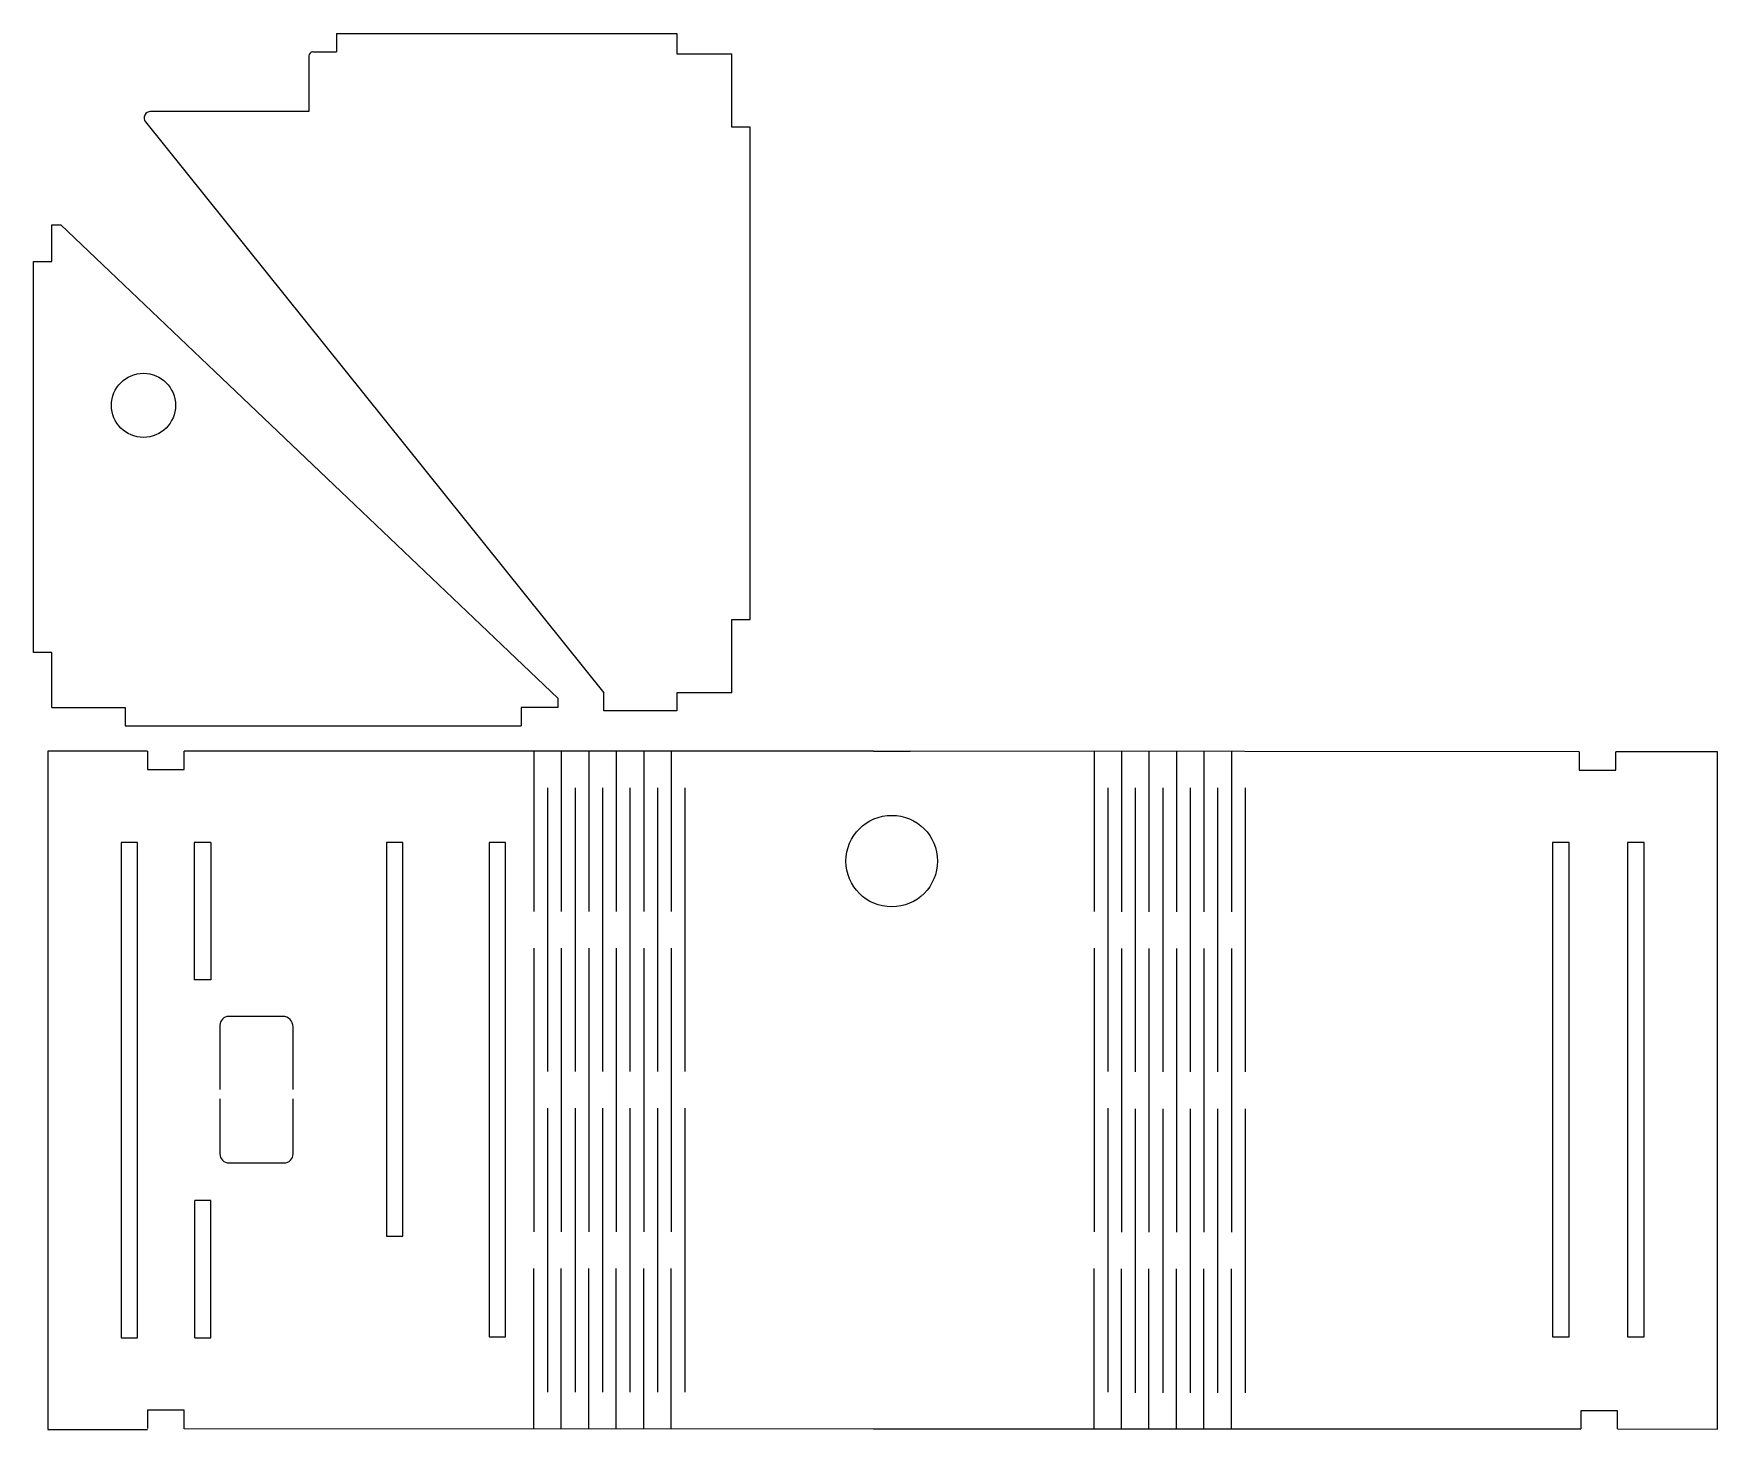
# Model space of a CAD drawing. Header units: millimetres. Extents: x 3 to 187, y 4 to 157.
import ezdxf

# ---------------------------------------------------------------- set-up
doc = ezdxf.new("R2010")
doc.units = ezdxf.units.MM
for name, color, linetype in [('View007', 7, 'CONTINUOUS'), ('View016', 7, 'CONTINUOUS'), ('View017', 7, 'CONTINUOUS')]:
    doc.layers.add(name, color=color, linetype=linetype)

msp = doc.modelspace()

# ---------------------------------------------------------------- linework, layer by layer
at = {"layer": 'View007'}
for p, q in [((15.89, 78.3), (4.99, 78.3)), ((4.99, 78.3), (4.99, 4.22)), ((15.89, 78.3), (15.89, 76.3)), ((95.19, 78.3), (19.89, 78.3)), ((19.89, 76.3), (19.89, 78.3)), ((58.09, 78.3), (58.09, 60.8)), ((61.09, 78.3), (61.09, 60.8)), ((64.09, 78.3), (64.09, 60.8)), ((67.09, 78.3), (67.09, 60.8)), ((70.09, 78.3), (70.09, 60.8)), ((73.09, 78.3), (73.09, 60.8)), ((95.19, 78.3), (99.19, 78.3)), ((172.29, 78.25), (99.19, 78.3)), ((119.29, 78.3), (119.29, 60.8)), ((122.29, 78.28), (122.29, 60.77)), ((125.29, 78.28), (125.29, 60.77)), ((128.29, 78.28), (128.29, 60.77)), ((131.29, 78.28), (131.29, 60.77)), ((134.29, 78.28), (134.29, 60.77)), ((172.29, 78.25), (172.29, 76.25)), ((187.39, 78.25), (176.29, 78.25)), ((176.29, 76.25), (176.29, 78.25)), ((187.39, 4.25), (187.39, 78.25)), ((15.89, 76.3), (19.89, 76.3)), ((172.29, 76.25), (176.29, 76.25)), ((59.59, 74.3), (59.59, 43.3)), ((62.59, 74.3), (62.59, 43.3)), ((65.59, 74.3), (65.59, 43.3)), ((68.59, 74.3), (68.59, 43.3)), ((71.59, 74.3), (71.59, 43.3)), ((74.59, 74.3), (74.59, 43.3)), ((120.79, 74.3), (120.79, 43.3)), ((123.79, 74.29), (123.79, 43.29)), ((126.79, 74.29), (126.79, 43.29)), ((129.79, 74.29), (129.79, 43.29)), ((132.79, 74.29), (132.79, 43.29)), ((135.79, 74.29), (135.79, 43.29)), ((12.99, 68.33), (12.99, 14.22)), ((14.79, 68.33), (12.99, 68.33)), ((14.79, 14.22), (14.79, 68.33)), ((22.79, 68.33), (20.99, 68.33)), ((20.99, 68.33), (20.99, 53.33)), ((22.79, 68.33), (22.79, 53.33)), ((43.79, 68.33), (41.99, 68.33)), ((41.99, 68.33), (41.99, 25.33)), ((43.79, 25.33), (43.79, 68.33)), ((53.19, 68.33), (53.19, 14.33)), ((54.99, 68.33), (53.19, 68.33)), ((54.99, 14.33), (54.99, 68.33)), ((169.39, 68.33), (169.39, 14.33)), ((171.19, 68.33), (169.39, 68.33)), ((171.19, 14.33), (171.19, 68.33)), ((177.59, 68.33), (177.59, 14.33)), ((179.39, 68.33), (177.59, 68.33)), ((179.39, 14.33), (179.39, 68.33)), ((58.09, 56.8), (58.09, 25.8)), ((61.09, 56.8), (61.09, 25.8)), ((64.09, 56.8), (64.09, 25.8)), ((67.09, 56.8), (67.09, 25.8)), ((70.09, 56.8), (70.09, 25.8)), ((73.09, 56.8), (73.09, 25.8)), ((119.29, 56.8), (119.29, 25.8)), ((122.29, 56.77), (122.29, 25.77)), ((125.29, 56.77), (125.29, 25.77)), ((128.29, 56.77), (128.29, 25.77)), ((131.29, 56.77), (131.29, 25.77)), ((134.29, 56.77), (134.29, 25.77)), ((22.79, 53.33), (20.99, 53.33)), ((23.79, 48.36), (23.79, 41.33)), ((30.65, 49.33), (24.76, 49.33)), ((31.79, 41.33), (31.79, 48.2)), ((23.79, 40.33), (23.79, 34.32)), ((31.79, 34.32), (31.79, 40.33)), ((59.59, 39.3), (59.59, 8.3)), ((62.59, 39.3), (62.59, 8.3)), ((65.59, 39.3), (65.59, 8.3)), ((68.59, 39.3), (68.59, 8.3)), ((71.59, 39.3), (71.59, 8.3)), ((74.59, 39.3), (74.59, 8.3)), ((120.79, 39.3), (120.79, 8.3)), ((123.79, 39.22), (123.79, 8.22)), ((126.79, 39.22), (126.79, 8.22)), ((129.79, 39.22), (129.79, 8.22)), ((132.79, 39.22), (132.79, 8.22)), ((135.79, 39.22), (135.79, 8.22)), ((24.78, 33.33), (30.8, 33.33)), ((22.79, 29.22), (21.05, 29.22)), ((21.05, 14.22), (21.05, 29.22)), ((22.79, 14.22), (22.79, 29.22)), ((41.99, 25.33), (43.79, 25.33)), ((58.09, 4.3), (58.09, 21.8)), ((61.09, 4.3), (61.09, 21.8)), ((64.09, 4.3), (64.09, 21.8)), ((67.09, 4.3), (67.09, 21.8)), ((70.09, 4.3), (70.09, 21.8)), ((73.09, 4.3), (73.09, 21.8)), ((119.29, 4.3), (119.29, 21.8)), ((122.29, 4.26), (122.29, 21.77)), ((125.29, 4.26), (125.29, 21.77)), ((128.29, 4.26), (128.29, 21.77)), ((131.29, 4.26), (131.29, 21.77)), ((134.29, 4.26), (134.29, 21.77)), ((12.99, 14.22), (14.79, 14.22)), ((21.05, 14.22), (22.79, 14.22)), ((53.19, 14.33), (54.99, 14.33)), ((169.39, 14.33), (171.19, 14.33)), ((177.59, 14.33), (179.39, 14.33)), ((19.89, 6.31), (15.89, 6.31)), ((15.89, 6.31), (15.89, 4.31)), ((19.89, 4.26), (19.89, 6.31)), ((172.49, 6.26), (172.49, 4.26)), ((176.49, 6.26), (172.49, 6.26)), ((176.49, 4.26), (176.49, 6.26)), ((4.99, 4.22), (15.89, 4.22)), ((19.89, 4.31), (95.19, 4.26)), ((95.19, 4.26), (99.19, 4.26)), ((99.19, 4.26), (172.49, 4.26)), ((176.49, 4.26), (187.39, 4.25))]:
    msp.add_line(p, q, dxfattribs=at)
msp.add_circle((97.19, 66.3), 5, dxfattribs=at)
for centre, radius, start, end in [((24.76, 48.36), 0.971, 90, 180), ((30.65, 48.2), 1.13, 0, 90), ((24.78, 34.32), 0.99, 180, -90), ((30.8, 34.32), 0.99, -90, 0)]:
    msp.add_arc(centre, radius, start, end, dxfattribs=at)
at = {"layer": 'View016'}
for p, q in [((5.44, 135.8), (6.4, 135.8)), ((5.44, 131.8), (5.44, 135.8)), ((6.4, 135.8), (60.72, 84.09)), ((3.44, 89.09), (3.44, 131.8)), ((3.44, 131.8), (5.44, 131.8)), ((5.44, 89.09), (3.44, 89.09)), ((5.44, 83.09), (5.44, 89.09)), ((5.44, 83.09), (13.44, 83.09)), ((13.44, 83.09), (13.44, 81.09)), ((56.72, 83.09), (56.72, 81.09)), ((60.72, 83.09), (56.72, 83.09)), ((60.72, 84.09), (60.72, 83.09)), ((13.44, 81.09), (56.72, 81.09))]:
    msp.add_line(p, q, dxfattribs=at)
msp.add_circle((15.44, 116.09), 3.5, dxfattribs=at)
at = {"layer": 'View017'}
for p, q in [((36.52, 156.7), (73.72, 156.7)), ((36.52, 156.7), (36.52, 154.7)), ((73.72, 156.7), (73.72, 154.5)), ((33.94, 154.7), (36.52, 154.7)), ((33.52, 154.27), (33.52, 148.2)), ((73.72, 154.5), (79.72, 154.5)), ((79.72, 146.5), (79.72, 154.5)), ((33.52, 148.2), (16.22, 148.2)), ((15.66, 147.05), (65.72, 84.7)), ((81.72, 146.5), (79.72, 146.5)), ((81.72, 92.7), (81.72, 146.5)), ((79.72, 92.7), (81.72, 92.7)), ((79.72, 84.7), (79.72, 92.7)), ((65.72, 82.7), (65.72, 84.7)), ((79.72, 84.7), (73.72, 84.7)), ((73.72, 84.7), (73.72, 82.7)), ((73.72, 82.7), (65.72, 82.7))]:
    msp.add_line(p, q, dxfattribs=at)
for centre, radius, end in [((33.94, 154.27), 0.424, 180), ((16.22, 147.49), 0.706, -141.394)]:
    msp.add_arc(centre, radius, 90, end, dxfattribs=at)

doc.saveas('drawing.dxf')
